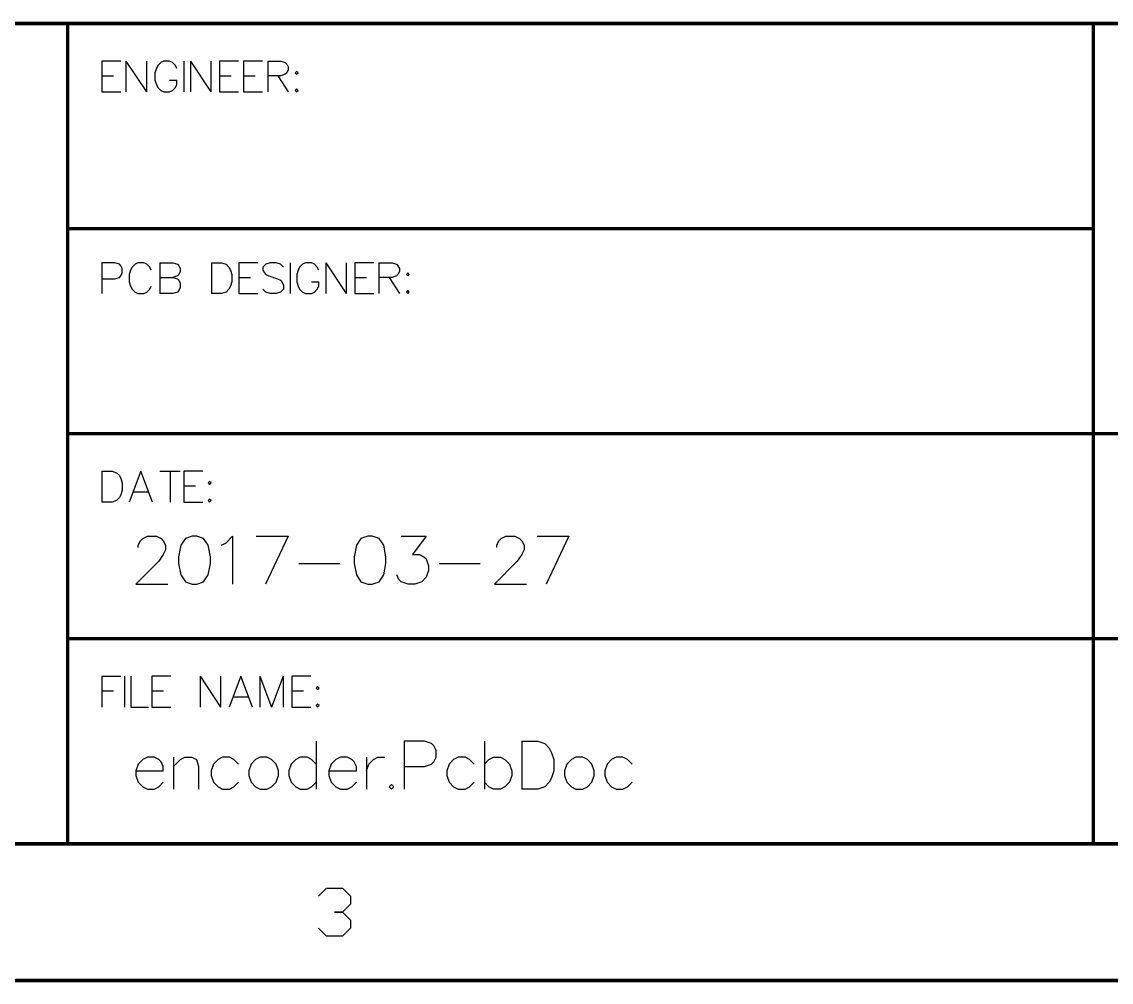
# Model space of a CAD drawing. Header units: millimetres. Extents: x 0.2 to 11.7, y 0.2 to 7.8.
# Drawn here: x 6.933 to 8.526, y 0.198 to 1.603 of the extents above; entities that cross this region are included whole.
import ezdxf

# ---------------------------------------------------------------- set-up
doc = ezdxf.new("R2010")
doc.units = ezdxf.units.MM
doc.header["$MEASUREMENT"] = 0
doc.layers.add('Mechanical16', color=56, linetype='Continuous')

msp = doc.modelspace()

# ---------------------------------------------------------------- linework, layer by layer
at = {"layer": 'Mechanical16'}
for p, q in [((7.0779, 1.545), (7.05, 1.545)), ((7.05, 1.545), (7.05, 1.5)), ((7.0853, 1.545), (7.0853, 1.5)), ((7.0853, 1.545), (7.1153, 1.5)), ((7.1153, 1.545), (7.1153, 1.5)), ((7.1299, 1.5343), (7.1278, 1.5279)), ((7.1321, 1.5386), (7.1299, 1.5343)), ((7.1363, 1.5428), (7.1321, 1.5386)), ((7.1406, 1.545), (7.1363, 1.5428)), ((7.1492, 1.545), (7.1406, 1.545)), ((7.1535, 1.5428), (7.1492, 1.545)), ((7.1578, 1.5386), (7.1535, 1.5428)), ((7.1599, 1.5343), (7.1578, 1.5386)), ((7.1702, 1.545), (7.1702, 1.5)), ((7.1796, 1.545), (7.1796, 1.5)), ((7.1796, 1.545), (7.2096, 1.5)), ((7.2096, 1.545), (7.2096, 1.5)), ((7.2499, 1.545), (7.222, 1.545)), ((7.222, 1.545), (7.222, 1.5)), ((7.2852, 1.545), (7.2574, 1.545)), ((7.2574, 1.545), (7.2574, 1.5)), ((7.2927, 1.545), (7.2927, 1.5)), ((7.2927, 1.545), (7.312, 1.545)), ((7.312, 1.545), (7.3184, 1.5428)), ((7.3184, 1.5428), (7.3206, 1.5407)), ((7.3206, 1.5407), (7.3227, 1.5364)), ((7.3227, 1.5321), (7.3206, 1.5279)), ((7.3227, 1.5364), (7.3227, 1.5321)), ((7.3349, 1.53), (7.3328, 1.5279)), ((7.3371, 1.5279), (7.3349, 1.53)), ((7.05, 1.5236), (7.0671, 1.5236)), ((7.1278, 1.5279), (7.1278, 1.5171)), ((7.1278, 1.5171), (7.1299, 1.5107)), ((7.1492, 1.5171), (7.1599, 1.5171)), ((7.1599, 1.5107), (7.1599, 1.5171)), ((7.222, 1.5236), (7.2392, 1.5236)), ((7.2574, 1.5236), (7.2745, 1.5236)), ((7.312, 1.5236), (7.2927, 1.5236)), ((7.3077, 1.5236), (7.3227, 1.5)), ((7.3184, 1.5257), (7.312, 1.5236)), ((7.3206, 1.5279), (7.3184, 1.5257)), ((7.3328, 1.5279), (7.3349, 1.5257)), ((7.3349, 1.5257), (7.3371, 1.5279)), ((7.05, 1.5), (7.0779, 1.5)), ((7.1299, 1.5107), (7.1321, 1.5064)), ((7.1321, 1.5064), (7.1363, 1.5021)), ((7.1363, 1.5021), (7.1406, 1.5)), ((7.1406, 1.5), (7.1492, 1.5)), ((7.1492, 1.5), (7.1535, 1.5021)), ((7.1535, 1.5021), (7.1578, 1.5064)), ((7.1578, 1.5064), (7.1599, 1.5107)), ((7.222, 1.5), (7.2499, 1.5)), ((7.2574, 1.5), (7.2852, 1.5)), ((7.3349, 1.5043), (7.3328, 1.5021)), ((7.3328, 1.5021), (7.3349, 1.5)), ((7.3371, 1.5021), (7.3349, 1.5043)), ((7.3349, 1.5), (7.3371, 1.5021)), ((7.0693, 1.25), (7.05, 1.25)), ((7.05, 1.25), (7.05, 1.205)), ((7.0757, 1.2478), (7.0693, 1.25)), ((7.0779, 1.2457), (7.0757, 1.2478)), ((7.08, 1.2414), (7.0779, 1.2457)), ((7.0943, 1.2436), (7.0922, 1.2393)), ((7.0986, 1.2478), (7.0943, 1.2436)), ((7.1029, 1.25), (7.0986, 1.2478)), ((7.1115, 1.25), (7.1029, 1.25)), ((7.1158, 1.2478), (7.1115, 1.25)), ((7.1201, 1.2436), (7.1158, 1.2478)), ((7.1222, 1.2393), (7.1201, 1.2436)), ((7.1348, 1.25), (7.1348, 1.205)), ((7.1348, 1.25), (7.1541, 1.25)), ((7.1541, 1.25), (7.1605, 1.2478)), ((7.1605, 1.2478), (7.1627, 1.2457)), ((7.1627, 1.2457), (7.1648, 1.2414)), ((7.2103, 1.25), (7.2103, 1.205)), ((7.2103, 1.25), (7.2252, 1.25)), ((7.2252, 1.25), (7.2317, 1.2478)), ((7.2317, 1.2478), (7.236, 1.2436)), ((7.236, 1.2436), (7.2381, 1.2393)), ((7.2782, 1.25), (7.2503, 1.25)), ((7.2503, 1.25), (7.2503, 1.205)), ((7.2899, 1.2478), (7.2857, 1.2436)), ((7.2857, 1.2436), (7.2857, 1.2393)), ((7.2964, 1.25), (7.2899, 1.2478)), ((7.3049, 1.25), (7.2964, 1.25)), ((7.3114, 1.2478), (7.3049, 1.25)), ((7.3157, 1.2436), (7.3114, 1.2478)), ((7.3257, 1.25), (7.3257, 1.205)), ((7.3394, 1.2436), (7.3373, 1.2393)), ((7.3437, 1.2478), (7.3394, 1.2436)), ((7.348, 1.25), (7.3437, 1.2478)), ((7.3566, 1.25), (7.348, 1.25)), ((7.3609, 1.2478), (7.3566, 1.25)), ((7.3651, 1.2436), (7.3609, 1.2478)), ((7.3673, 1.2393), (7.3651, 1.2436)), ((7.3776, 1.25), (7.3776, 1.205)), ((7.3776, 1.25), (7.4076, 1.205)), ((7.4076, 1.25), (7.4076, 1.205)), ((7.4478, 1.25), (7.42, 1.25)), ((7.42, 1.25), (7.42, 1.205)), ((7.4553, 1.25), (7.4553, 1.205)), ((7.4553, 1.25), (7.4746, 1.25)), ((7.4746, 1.25), (7.4811, 1.2478)), ((7.4811, 1.2478), (7.4832, 1.2457)), ((7.4832, 1.2457), (7.4853, 1.2414)), ((7.0693, 1.2264), (7.0757, 1.2286)), ((7.0757, 1.2286), (7.0779, 1.2307)), ((7.0779, 1.2307), (7.08, 1.235)), ((7.08, 1.235), (7.08, 1.2414)), ((7.0922, 1.2393), (7.0901, 1.2329)), ((7.0901, 1.2329), (7.0901, 1.2221)), ((7.1348, 1.2286), (7.1541, 1.2286)), ((7.1605, 1.2307), (7.1541, 1.2286)), ((7.1541, 1.2286), (7.1605, 1.2264)), ((7.1627, 1.2329), (7.1605, 1.2307)), ((7.1648, 1.2371), (7.1627, 1.2329)), ((7.1648, 1.2414), (7.1648, 1.2371)), ((7.2381, 1.2393), (7.2402, 1.2329)), ((7.2402, 1.2329), (7.2402, 1.2221)), ((7.2503, 1.2286), (7.2675, 1.2286)), ((7.2857, 1.2393), (7.2878, 1.235)), ((7.2878, 1.235), (7.2899, 1.2329)), ((7.2899, 1.2329), (7.2942, 1.2307)), ((7.2942, 1.2307), (7.3071, 1.2264)), ((7.3373, 1.2393), (7.3352, 1.2329)), ((7.3352, 1.2329), (7.3352, 1.2221)), ((7.42, 1.2286), (7.4371, 1.2286)), ((7.4746, 1.2286), (7.4553, 1.2286)), ((7.4703, 1.2286), (7.4853, 1.205)), ((7.4811, 1.2307), (7.4746, 1.2286)), ((7.4832, 1.2329), (7.4811, 1.2307)), ((7.4853, 1.2371), (7.4832, 1.2329)), ((7.4853, 1.2414), (7.4853, 1.2371)), ((7.4975, 1.235), (7.4954, 1.2329)), ((7.4954, 1.2329), (7.4975, 1.2307)), ((7.4997, 1.2329), (7.4975, 1.235)), ((7.4975, 1.2307), (7.4997, 1.2329)), ((7.05, 1.2264), (7.0693, 1.2264)), ((7.0901, 1.2221), (7.0922, 1.2157)), ((7.0922, 1.2157), (7.0943, 1.2114)), ((7.0943, 1.2114), (7.0986, 1.2071)), ((7.1158, 1.2071), (7.1201, 1.2114)), ((7.1201, 1.2114), (7.1222, 1.2157)), ((7.1605, 1.2264), (7.1627, 1.2243)), ((7.1627, 1.2243), (7.1648, 1.22)), ((7.1648, 1.2136), (7.1627, 1.2093)), ((7.1648, 1.22), (7.1648, 1.2136)), ((7.236, 1.2114), (7.2317, 1.2071)), ((7.2381, 1.2157), (7.236, 1.2114)), ((7.2402, 1.2221), (7.2381, 1.2157)), ((7.2899, 1.2071), (7.2857, 1.2114)), ((7.3071, 1.2264), (7.3114, 1.2243)), ((7.3114, 1.2243), (7.3135, 1.2221)), ((7.3157, 1.2114), (7.3114, 1.2071)), ((7.3135, 1.2221), (7.3157, 1.2179)), ((7.3157, 1.2179), (7.3157, 1.2114)), ((7.3352, 1.2221), (7.3373, 1.2157)), ((7.3373, 1.2157), (7.3394, 1.2114)), ((7.3394, 1.2114), (7.3437, 1.2071)), ((7.3566, 1.2221), (7.3673, 1.2221)), ((7.3609, 1.2071), (7.3651, 1.2114)), ((7.3651, 1.2114), (7.3673, 1.2157)), ((7.3673, 1.2157), (7.3673, 1.2221)), ((7.0986, 1.2071), (7.1029, 1.205)), ((7.1029, 1.205), (7.1115, 1.205)), ((7.1115, 1.205), (7.1158, 1.2071)), ((7.1541, 1.205), (7.1348, 1.205)), ((7.1605, 1.2071), (7.1541, 1.205)), ((7.1627, 1.2093), (7.1605, 1.2071)), ((7.2252, 1.205), (7.2103, 1.205)), ((7.2317, 1.2071), (7.2252, 1.205)), ((7.2503, 1.205), (7.2782, 1.205)), ((7.2964, 1.205), (7.2899, 1.2071)), ((7.3049, 1.205), (7.2964, 1.205)), ((7.3114, 1.2071), (7.3049, 1.205)), ((7.3437, 1.2071), (7.348, 1.205)), ((7.348, 1.205), (7.3566, 1.205)), ((7.3566, 1.205), (7.3609, 1.2071)), ((7.42, 1.205), (7.4478, 1.205)), ((7.4975, 1.2093), (7.4954, 1.2071)), ((7.4954, 1.2071), (7.4975, 1.205)), ((7.4997, 1.2071), (7.4975, 1.2093)), ((7.4975, 1.205), (7.4997, 1.2071)), ((7.05, 0.945), (7.05, 0.9)), ((7.05, 0.945), (7.065, 0.945)), ((7.065, 0.945), (7.0714, 0.9428)), ((7.0714, 0.9428), (7.0757, 0.9386)), ((7.1072, 0.945), (7.0901, 0.9)), ((7.1243, 0.9), (7.1072, 0.945)), ((7.1348, 0.945), (7.1648, 0.945)), ((7.1498, 0.945), (7.1498, 0.9)), ((7.198, 0.945), (7.1702, 0.945)), ((7.1702, 0.945), (7.1702, 0.9)), ((7.0757, 0.9386), (7.0779, 0.9343)), ((7.0779, 0.9343), (7.08, 0.9279)), ((7.08, 0.9279), (7.08, 0.9171)), ((7.2077, 0.93), (7.2055, 0.9279)), ((7.2055, 0.9279), (7.2077, 0.9257)), ((7.2098, 0.9279), (7.2077, 0.93)), ((7.2077, 0.9257), (7.2098, 0.9279)), ((7.0779, 0.9107), (7.0757, 0.9064)), ((7.08, 0.9171), (7.0779, 0.9107)), ((7.0965, 0.915), (7.1179, 0.915)), ((7.1702, 0.9236), (7.1873, 0.9236)), ((7.065, 0.9), (7.05, 0.9)), ((7.0714, 0.9021), (7.065, 0.9)), ((7.0757, 0.9064), (7.0714, 0.9021)), ((7.1702, 0.9), (7.198, 0.9)), ((7.2077, 0.9043), (7.2055, 0.9021)), ((7.2055, 0.9021), (7.2077, 0.9)), ((7.2098, 0.9021), (7.2077, 0.9043)), ((7.2077, 0.9), (7.2098, 0.9021)), ((7.1067, 0.8433), (7.11, 0.8467)), ((7.11, 0.8467), (7.1167, 0.85)), ((7.1167, 0.85), (7.13, 0.85)), ((7.13, 0.85), (7.1367, 0.8467)), ((7.1367, 0.8467), (7.14, 0.8433)), ((7.1723, 0.8467), (7.1657, 0.8367)), ((7.1823, 0.85), (7.1723, 0.8467)), ((7.189, 0.85), (7.1823, 0.85)), ((7.199, 0.8467), (7.189, 0.85)), ((7.2056, 0.8367), (7.199, 0.8467)), ((7.2313, 0.84), (7.2413, 0.85)), ((7.2413, 0.85), (7.2413, 0.78)), ((7.276, 0.85), (7.3226, 0.85)), ((7.3226, 0.85), (7.2893, 0.78)), ((7.4289, 0.8467), (7.4223, 0.8367)), ((7.4389, 0.85), (7.4289, 0.8467)), ((7.4456, 0.85), (7.4389, 0.85)), ((7.4556, 0.8467), (7.4456, 0.85)), ((7.4623, 0.8367), (7.4556, 0.8467)), ((7.4879, 0.85), (7.5246, 0.85)), ((7.5246, 0.85), (7.5046, 0.8233)), ((7.6309, 0.8433), (7.6342, 0.8467)), ((7.6342, 0.8467), (7.6409, 0.85)), ((7.6409, 0.85), (7.6542, 0.85)), ((7.6542, 0.85), (7.6609, 0.8467)), ((7.6609, 0.8467), (7.6642, 0.8433)), ((7.6865, 0.85), (7.7332, 0.85)), ((7.7332, 0.85), (7.6999, 0.78)), ((7.1033, 0.8367), (7.1067, 0.8433)), ((7.1033, 0.8333), (7.1033, 0.8367)), ((7.14, 0.8433), (7.1433, 0.8367)), ((7.1433, 0.83), (7.14, 0.8233)), ((7.1433, 0.8367), (7.1433, 0.83)), ((7.1657, 0.8367), (7.1623, 0.82)), ((7.209, 0.82), (7.2056, 0.8367)), ((7.2246, 0.8367), (7.2313, 0.84)), ((7.4223, 0.8367), (7.4189, 0.82)), ((7.4656, 0.82), (7.4623, 0.8367)), ((7.6276, 0.8367), (7.6309, 0.8433)), ((7.6276, 0.8333), (7.6276, 0.8367)), ((7.6642, 0.8433), (7.6675, 0.8367)), ((7.6675, 0.83), (7.6642, 0.8233)), ((7.6675, 0.8367), (7.6675, 0.83)), ((7.1333, 0.8133), (7.1, 0.78)), ((7.14, 0.8233), (7.1333, 0.8133)), ((7.1623, 0.82), (7.1623, 0.81)), ((7.209, 0.81), (7.209, 0.82)), ((7.4189, 0.82), (7.4189, 0.81)), ((7.4656, 0.81), (7.4656, 0.82)), ((7.5046, 0.8233), (7.5146, 0.8233)), ((7.5146, 0.8233), (7.5212, 0.82)), ((7.5212, 0.82), (7.5246, 0.8167)), ((7.5246, 0.8167), (7.5279, 0.8067)), ((7.6575, 0.8133), (7.6242, 0.78)), ((7.6642, 0.8233), (7.6575, 0.8133)), ((7.1623, 0.81), (7.1657, 0.7933)), ((7.2056, 0.7933), (7.209, 0.81)), ((7.3383, 0.81), (7.3983, 0.81)), ((7.4189, 0.81), (7.4223, 0.7933)), ((7.4623, 0.7933), (7.4656, 0.81)), ((7.5279, 0.8), (7.5246, 0.79)), ((7.5279, 0.8067), (7.5279, 0.8)), ((7.5436, 0.81), (7.6036, 0.81)), ((7.1657, 0.7933), (7.1723, 0.7833)), ((7.1723, 0.7833), (7.1823, 0.78)), ((7.189, 0.78), (7.199, 0.7833)), ((7.199, 0.7833), (7.2056, 0.7933)), ((7.4223, 0.7933), (7.4289, 0.7833)), ((7.4289, 0.7833), (7.4389, 0.78)), ((7.4456, 0.78), (7.4556, 0.7833)), ((7.4556, 0.7833), (7.4623, 0.7933)), ((7.4846, 0.7867), (7.4813, 0.7933)), ((7.4879, 0.7833), (7.4846, 0.7867)), ((7.4979, 0.78), (7.4879, 0.7833)), ((7.5179, 0.7833), (7.5079, 0.78)), ((7.5246, 0.79), (7.5179, 0.7833)), ((7.1, 0.78), (7.1467, 0.78)), ((7.1823, 0.78), (7.189, 0.78)), ((7.4389, 0.78), (7.4456, 0.78)), ((7.5079, 0.78), (7.4979, 0.78)), ((7.6242, 0.78), (7.6709, 0.78)), ((7.05, 0.645), (7.05, 0.6)), ((7.05, 0.645), (7.0779, 0.645)), ((7.083, 0.645), (7.083, 0.6)), ((7.0924, 0.645), (7.0924, 0.6)), ((7.1509, 0.645), (7.1231, 0.645)), ((7.1231, 0.645), (7.1231, 0.6)), ((7.1938, 0.645), (7.1938, 0.6)), ((7.1938, 0.645), (7.2237, 0.6)), ((7.2237, 0.645), (7.2237, 0.6)), ((7.2533, 0.645), (7.2362, 0.6)), ((7.2705, 0.6), (7.2533, 0.645)), ((7.281, 0.645), (7.281, 0.6)), ((7.281, 0.645), (7.2981, 0.6)), ((7.3152, 0.645), (7.2981, 0.6)), ((7.3152, 0.645), (7.3152, 0.6)), ((7.3559, 0.645), (7.3281, 0.645)), ((7.3281, 0.645), (7.3281, 0.6)), ((7.05, 0.6236), (7.0671, 0.6236)), ((7.1231, 0.6236), (7.1402, 0.6236)), ((7.3281, 0.6236), (7.3452, 0.6236)), ((7.3656, 0.63), (7.3634, 0.6279)), ((7.3634, 0.6279), (7.3656, 0.6257)), ((7.3677, 0.6279), (7.3656, 0.63)), ((7.3656, 0.6257), (7.3677, 0.6279)), ((7.2426, 0.615), (7.264, 0.615)), ((7.0924, 0.6), (7.1181, 0.6)), ((7.1231, 0.6), (7.1509, 0.6)), ((7.3281, 0.6), (7.3559, 0.6)), ((7.3656, 0.6043), (7.3634, 0.6021)), ((7.3634, 0.6021), (7.3656, 0.6)), ((7.3677, 0.6021), (7.3656, 0.6043)), ((7.3656, 0.6), (7.3677, 0.6021)), ((7.3636, 0.55), (7.3636, 0.48)), ((7.5222, 0.55), (7.4922, 0.55)), ((7.4922, 0.55), (7.4922, 0.48)), ((7.5322, 0.5467), (7.5222, 0.55)), ((7.5356, 0.5433), (7.5322, 0.5467)), ((7.5389, 0.5367), (7.5356, 0.5433)), ((7.6096, 0.55), (7.6096, 0.48)), ((7.6645, 0.55), (7.6645, 0.48)), ((7.6645, 0.55), (7.6879, 0.55)), ((7.6879, 0.55), (7.6979, 0.5467)), ((7.6979, 0.5467), (7.7045, 0.54)), ((7.1167, 0.5267), (7.11, 0.5233)), ((7.1267, 0.5267), (7.1167, 0.5267)), ((7.1333, 0.5233), (7.1267, 0.5267)), ((7.155, 0.5267), (7.155, 0.48)), ((7.165, 0.5233), (7.1717, 0.5267)), ((7.1717, 0.5267), (7.1816, 0.5267)), ((7.1816, 0.5267), (7.1883, 0.5233)), ((7.2266, 0.5267), (7.22, 0.5233)), ((7.2366, 0.5267), (7.2266, 0.5267)), ((7.2433, 0.5233), (7.2366, 0.5267)), ((7.2816, 0.5267), (7.275, 0.5233)), ((7.2916, 0.5267), (7.2816, 0.5267)), ((7.2983, 0.5233), (7.2916, 0.5267)), ((7.3403, 0.5267), (7.3336, 0.5233)), ((7.3503, 0.5267), (7.3403, 0.5267)), ((7.3569, 0.5233), (7.3503, 0.5267)), ((7.3989, 0.5267), (7.3923, 0.5233)), ((7.4089, 0.5267), (7.3989, 0.5267)), ((7.4156, 0.5233), (7.4089, 0.5267)), ((7.4373, 0.5267), (7.4373, 0.48)), ((7.4473, 0.5233), (7.4539, 0.5267)), ((7.4539, 0.5267), (7.4639, 0.5267)), ((7.5356, 0.52), (7.5389, 0.5267)), ((7.5389, 0.5267), (7.5389, 0.5367)), ((7.5712, 0.5267), (7.5646, 0.5233)), ((7.5812, 0.5267), (7.5712, 0.5267)), ((7.5879, 0.5233), (7.5812, 0.5267)), ((7.6162, 0.5233), (7.6229, 0.5267)), ((7.6229, 0.5267), (7.6329, 0.5267)), ((7.6329, 0.5267), (7.6396, 0.5233)), ((7.7045, 0.54), (7.7079, 0.5333)), ((7.7079, 0.5333), (7.7112, 0.5233)), ((7.7435, 0.5267), (7.7369, 0.5233)), ((7.7535, 0.5267), (7.7435, 0.5267)), ((7.7602, 0.5233), (7.7535, 0.5267)), ((7.8022, 0.5267), (7.7955, 0.5233)), ((7.8122, 0.5267), (7.8022, 0.5267)), ((7.8188, 0.5233), (7.8122, 0.5267)), ((7.1033, 0.5167), (7.1, 0.5067)), ((7.11, 0.5233), (7.1033, 0.5167)), ((7.1367, 0.52), (7.1333, 0.5233)), ((7.14, 0.5133), (7.1367, 0.52)), ((7.14, 0.5067), (7.14, 0.5133)), ((7.155, 0.5133), (7.165, 0.5233)), ((7.1883, 0.5233), (7.1916, 0.5133)), ((7.1916, 0.5133), (7.1916, 0.48)), ((7.2133, 0.5167), (7.21, 0.5067)), ((7.22, 0.5233), (7.2133, 0.5167)), ((7.25, 0.5167), (7.2433, 0.5233)), ((7.2683, 0.5167), (7.265, 0.5067)), ((7.275, 0.5233), (7.2683, 0.5167)), ((7.305, 0.5167), (7.2983, 0.5233)), ((7.3083, 0.5067), (7.305, 0.5167)), ((7.327, 0.5167), (7.3236, 0.5067)), ((7.3336, 0.5233), (7.327, 0.5167)), ((7.3636, 0.5167), (7.3569, 0.5233)), ((7.3856, 0.5167), (7.3823, 0.5067)), ((7.3923, 0.5233), (7.3856, 0.5167)), ((7.4189, 0.52), (7.4156, 0.5233)), ((7.4223, 0.5133), (7.4189, 0.52)), ((7.4223, 0.5067), (7.4223, 0.5133)), ((7.4373, 0.5067), (7.4406, 0.5167)), ((7.4406, 0.5167), (7.4473, 0.5233)), ((7.4922, 0.5133), (7.5222, 0.5133)), ((7.5222, 0.5133), (7.5322, 0.5167)), ((7.5322, 0.5167), (7.5356, 0.52)), ((7.5579, 0.5167), (7.5546, 0.5067)), ((7.5646, 0.5233), (7.5579, 0.5167)), ((7.5946, 0.5167), (7.5879, 0.5233)), ((7.6096, 0.5167), (7.6162, 0.5233)), ((7.6396, 0.5233), (7.6462, 0.5167)), ((7.6462, 0.5167), (7.6495, 0.5067)), ((7.7112, 0.5233), (7.7112, 0.5067)), ((7.7302, 0.5167), (7.7269, 0.5067)), ((7.7369, 0.5233), (7.7302, 0.5167)), ((7.7669, 0.5167), (7.7602, 0.5233)), ((7.7702, 0.5067), (7.7669, 0.5167)), ((7.7889, 0.5167), (7.7855, 0.5067)), ((7.7955, 0.5233), (7.7889, 0.5167)), ((7.8255, 0.5167), (7.8188, 0.5233)), ((7.1, 0.5067), (7.14, 0.5067)), ((7.1, 0.5067), (7.1, 0.5)), ((7.1, 0.5), (7.1033, 0.49)), ((7.21, 0.5067), (7.21, 0.5)), ((7.21, 0.5), (7.2133, 0.49)), ((7.265, 0.5067), (7.265, 0.5)), ((7.265, 0.5), (7.2683, 0.49)), ((7.305, 0.49), (7.3083, 0.5)), ((7.3083, 0.5), (7.3083, 0.5067)), ((7.3236, 0.5067), (7.3236, 0.5)), ((7.3236, 0.5), (7.327, 0.49)), ((7.3823, 0.5067), (7.4223, 0.5067)), ((7.3823, 0.5067), (7.3823, 0.5)), ((7.3823, 0.5), (7.3856, 0.49)), ((7.5546, 0.5067), (7.5546, 0.5)), ((7.5546, 0.5), (7.5579, 0.49)), ((7.6495, 0.5), (7.6462, 0.49)), ((7.6495, 0.5067), (7.6495, 0.5)), ((7.7079, 0.4967), (7.7045, 0.49)), ((7.7112, 0.5067), (7.7079, 0.4967)), ((7.7269, 0.5067), (7.7269, 0.5)), ((7.7269, 0.5), (7.7302, 0.49)), ((7.7669, 0.49), (7.7702, 0.5)), ((7.7702, 0.5), (7.7702, 0.5067)), ((7.7855, 0.5067), (7.7855, 0.5)), ((7.7855, 0.5), (7.7889, 0.49)), ((7.1033, 0.49), (7.11, 0.4833)), ((7.11, 0.4833), (7.1167, 0.48)), ((7.1167, 0.48), (7.1267, 0.48)), ((7.1267, 0.48), (7.1333, 0.4833)), ((7.1333, 0.4833), (7.14, 0.49)), ((7.2133, 0.49), (7.22, 0.4833)), ((7.22, 0.4833), (7.2266, 0.48)), ((7.2266, 0.48), (7.2366, 0.48)), ((7.2366, 0.48), (7.2433, 0.4833)), ((7.2433, 0.4833), (7.25, 0.49)), ((7.2683, 0.49), (7.275, 0.4833)), ((7.275, 0.4833), (7.2816, 0.48)), ((7.2816, 0.48), (7.2916, 0.48)), ((7.2916, 0.48), (7.2983, 0.4833)), ((7.2983, 0.4833), (7.305, 0.49)), ((7.327, 0.49), (7.3336, 0.4833)), ((7.3336, 0.4833), (7.3403, 0.48)), ((7.3403, 0.48), (7.3503, 0.48)), ((7.3503, 0.48), (7.3569, 0.4833)), ((7.3569, 0.4833), (7.3636, 0.49)), ((7.3856, 0.49), (7.3923, 0.4833)), ((7.3923, 0.4833), (7.3989, 0.48)), ((7.3989, 0.48), (7.4089, 0.48)), ((7.4089, 0.48), (7.4156, 0.4833)), ((7.4156, 0.4833), (7.4223, 0.49)), ((7.4736, 0.4867), (7.4703, 0.4833)), ((7.4703, 0.4833), (7.4736, 0.48)), ((7.4769, 0.4833), (7.4736, 0.4867)), ((7.4736, 0.48), (7.4769, 0.4833)), ((7.5579, 0.49), (7.5646, 0.4833)), ((7.5646, 0.4833), (7.5712, 0.48)), ((7.5712, 0.48), (7.5812, 0.48)), ((7.5812, 0.48), (7.5879, 0.4833)), ((7.5879, 0.4833), (7.5946, 0.49)), ((7.6162, 0.4833), (7.6096, 0.49)), ((7.6229, 0.48), (7.6162, 0.4833)), ((7.6329, 0.48), (7.6229, 0.48)), ((7.6396, 0.4833), (7.6329, 0.48)), ((7.6462, 0.49), (7.6396, 0.4833)), ((7.6879, 0.48), (7.6645, 0.48)), ((7.6979, 0.4833), (7.6879, 0.48)), ((7.7045, 0.49), (7.6979, 0.4833)), ((7.7302, 0.49), (7.7369, 0.4833)), ((7.7369, 0.4833), (7.7435, 0.48)), ((7.7435, 0.48), (7.7535, 0.48)), ((7.7535, 0.48), (7.7602, 0.4833)), ((7.7602, 0.4833), (7.7669, 0.49)), ((7.7889, 0.49), (7.7955, 0.4833)), ((7.7955, 0.4833), (7.8022, 0.48)), ((7.8022, 0.48), (7.8122, 0.48)), ((7.8122, 0.48), (7.8188, 0.4833)), ((7.8188, 0.4833), (7.8255, 0.49)), ((7.367, 0.3233), (7.3787, 0.335)), ((7.3787, 0.335), (7.402, 0.335)), ((7.402, 0.335), (7.4137, 0.3233)), ((7.4137, 0.3233), (7.4137, 0.3117)), ((7.4137, 0.3117), (7.402, 0.3)), ((7.402, 0.3), (7.3903, 0.3)), ((7.3903, 0.3), (7.402, 0.3)), ((7.402, 0.3), (7.4137, 0.2883)), ((7.4137, 0.2883), (7.4137, 0.2767)), ((7.3787, 0.265), (7.367, 0.2767)), ((7.4137, 0.2767), (7.402, 0.265)), ((7.402, 0.265), (7.3787, 0.265))]:
    msp.add_line(p, q, dxfattribs=at)
at = {"layer": 'Mechanical16', "const_width": 0.005}
for points in [[(5.6, 1.6), (7, 1.6)], [(7, 1.6), (8.5, 1.6)], [(7, 0.4), (7, 1.6)], [(8.5, 1), (8.5, 1.6)], [(8.5, 1.6), (11.5, 1.6)], [(7, 1.3), (8.5, 1.3)], [(7, 1), (11.5, 1)], [(8.5, 0.4), (8.5, 1)], [(7, 0.7), (11.5, 0.7)], [(0.4, 0.4), (11.5, 0.4)], [(5.6, 0.4), (7, 0.4)], [(7, 0.4), (11.5, 0.4)], [(0.2, 0.2), (11.7, 0.2)]]:
    msp.add_lwpolyline(points, dxfattribs=at)
at = {"layer": 'Mechanical16', "const_width": 0.0025}
for points in [[(6.9988, 1.6, 1), (7.0012, 1.6, 1)], [(6.9988, 1.6, 1), (7.0012, 1.6, 1)], [(6.9988, 1.6, 1), (7.0012, 1.6, 1)], [(8.4987, 1.6, 1), (8.5013, 1.6, 1)], [(8.4987, 1.6, 1), (8.5013, 1.6, 1)], [(8.4987, 1.6, 1), (8.5013, 1.6, 1)], [(6.9988, 1.3, 1), (7.0012, 1.3, 1)], [(8.4987, 1.3, 1), (8.5013, 1.3, 1)], [(6.9988, 1, 1), (7.0012, 1, 1)], [(8.4987, 1, 1), (8.5013, 1, 1)], [(8.4987, 1, 1), (8.5013, 1, 1)], [(6.9988, 0.7, 1), (7.0012, 0.7, 1)], [(6.9988, 0.4, 1), (7.0012, 0.4, 1)], [(6.9988, 0.4, 1), (7.0012, 0.4, 1)], [(6.9988, 0.4, 1), (7.0012, 0.4, 1)], [(8.4987, 0.4, 1), (8.5013, 0.4, 1)]]:
    msp.add_lwpolyline(points, format="xyb", close=True, dxfattribs=at)

doc.saveas('drawing.dxf')
